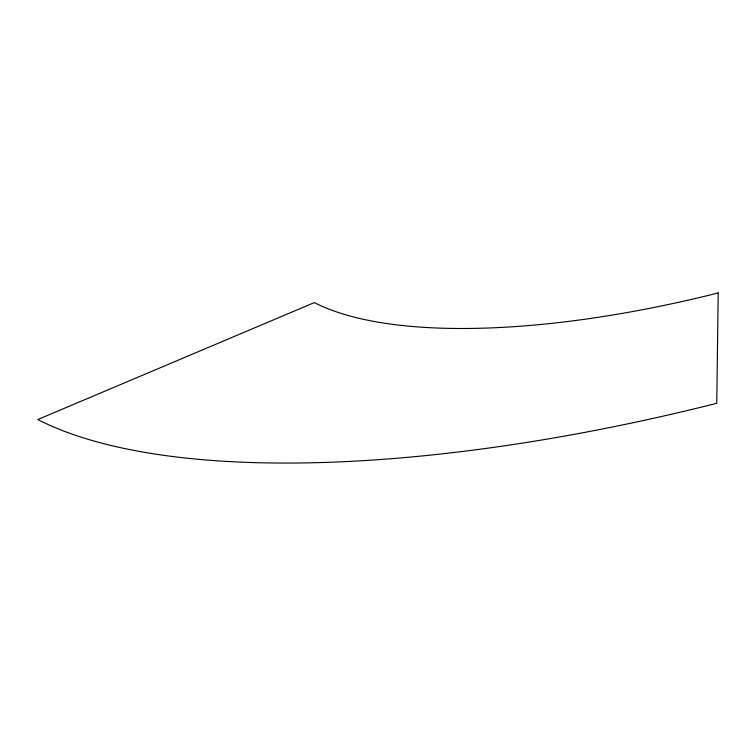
<?xml version="1.0" encoding="UTF-8"?>
<svg xmlns="http://www.w3.org/2000/svg" width="756" height="756" viewBox="0 0 756 756"><rect width="100%" height="100%" fill="white"/><g stroke="black" fill="none" stroke-linecap="round" stroke-linejoin="round"><path stroke-width="1.13" d="M718.2 292.941L716.764 403.298A781.156 262.039 -16.1 0 1 37.8 419.542L314.335 302.598A464.647 155.868 -16.1 0 0 718.2 292.941"/></g></svg>
